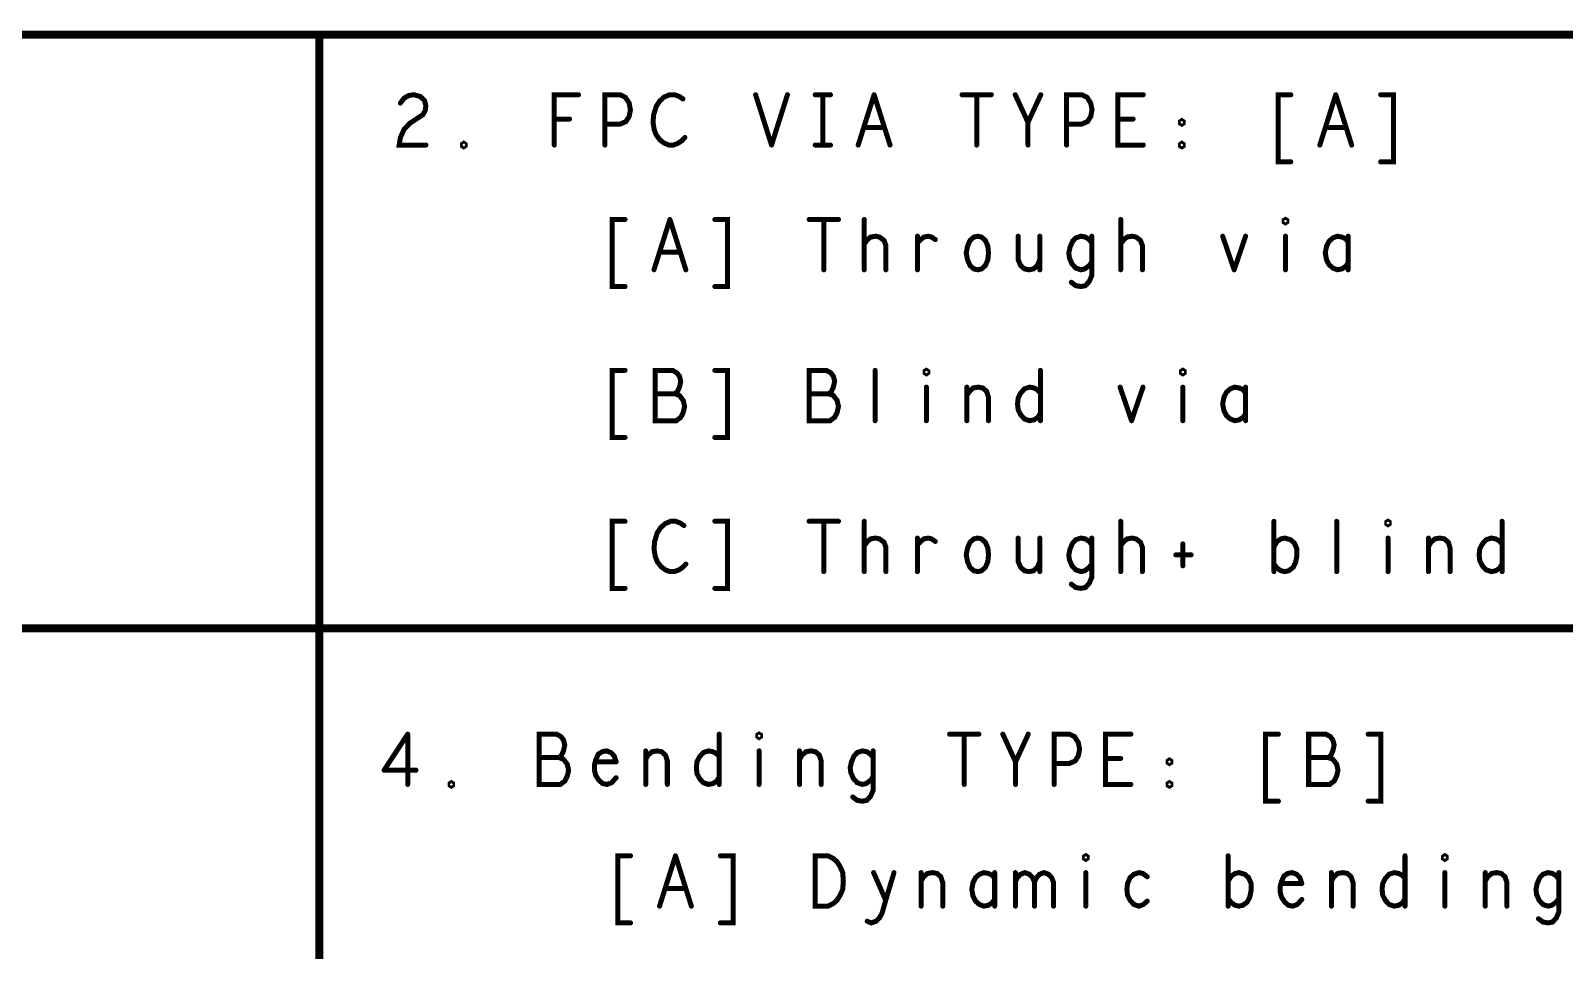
# Model space of a CAD drawing. Header units: millimetres. Extents: x 3362 to 3827, y -139 to 191.
# Drawn here: x 3442.26 to 3480.99, y 31.75 to 54.97 of the extents above; entities that cross this region are included whole.
import ezdxf

# ---------------------------------------------------------------- set-up
doc = ezdxf.new("R2010")
doc.units = ezdxf.units.MM
doc.header["$LTSCALE"] = 23.1
doc.layers.get('0').update_dxf_attribs({"linetype": 'CONTINUOUS'})

# ---------------------------------------------------------------- blocks, each defined once
blk = doc.blocks.new('PAD_R1')
at = {"const_width": 0.5}
blk.add_lwpolyline([(0.25, 0, 1), (-0.25, 0, 1)], format="xyb", close=True, dxfattribs=at)

msp = doc.modelspace()

# ---------------------------------------------------------------- linework, layer by layer
for points, const_width in [([(3393.105, 54.869), (3519.633, 54.869)], 0.203), ([(3449.549, 54.76), (3449.549, 17.023), (3519.633, 17.023)], 0.203), ([(3451.599, 53.143), (3451.695, 53.27), (3451.808, 53.333), (3451.937, 53.354), (3452.097, 53.312), (3452.21, 53.206), (3452.242, 53.079), (3452.226, 52.952), (3452.162, 52.846), (3451.84, 52.635), (3451.695, 52.486), (3451.599, 52.275), (3451.567, 52.084), (3452.242, 52.084)], 0.127), ([(3455.485, 52.084), (3455.485, 53.354), (3456.096, 53.354)], 0.127), ([(3456.764, 52.084), (3456.764, 53.354), (3457.15, 53.354), (3457.279, 53.291), (3457.376, 53.143), (3457.408, 52.973), (3457.376, 52.804), (3457.295, 52.677), (3457.15, 52.613), (3456.764, 52.613)], 0.127), ([(3458.735, 53.248), (3458.639, 53.312), (3458.526, 53.354), (3458.397, 53.354), (3458.253, 53.291), (3458.14, 53.185), (3458.06, 53.058), (3457.995, 52.846), (3457.979, 52.656), (3458.011, 52.465), (3458.06, 52.338), (3458.156, 52.211), (3458.269, 52.127), (3458.381, 52.084), (3458.494, 52.084), (3458.607, 52.127), (3458.703, 52.19), (3458.783, 52.275)], 0.127), ([(3460.57, 53.354), (3460.972, 52.084)], 0.127), ([(3460.972, 52.084), (3461.374, 53.354)], 0.127), ([(3462.075, 53.354), (3462.461, 53.354)], 0.127), ([(3462.268, 53.354), (3462.268, 52.084)], 0.127), ([(3463.161, 52.084), (3463.563, 53.354)], 0.127), ([(3463.563, 53.354), (3463.965, 52.084)], 0.127), ([(3465.784, 53.354), (3466.524, 53.354)], 0.127), ([(3466.154, 53.354), (3466.154, 52.084)], 0.127), ([(3467.449, 52.084), (3467.449, 52.656), (3467.127, 53.354)], 0.127), ([(3467.771, 53.354), (3467.449, 52.656)], 0.127), ([(3468.423, 52.084), (3468.423, 53.354), (3468.809, 53.354), (3468.938, 53.291), (3469.034, 53.143), (3469.066, 52.973), (3469.034, 52.804), (3468.954, 52.677), (3468.809, 52.613), (3468.423, 52.613)], 0.127), ([(3470.362, 52.084), (3469.718, 52.084), (3469.718, 53.354), (3470.362, 53.354)], 0.127), ([(3474.087, 53.354), (3473.765, 53.354), (3473.765, 51.661), (3474.087, 51.661)], 0.127), ([(3474.82, 52.084), (3475.222, 53.354)], 0.127), ([(3475.222, 53.354), (3475.624, 52.084)], 0.127), ([(3476.356, 51.661), (3476.678, 51.661), (3476.678, 53.354), (3476.356, 53.354)], 0.127), ([(3455.871, 52.74), (3455.485, 52.74)], 0.127), ([(3470.104, 52.74), (3469.718, 52.74)], 0.127), ([(3463.82, 52.529), (3463.306, 52.529)], 0.127), ([(3475.479, 52.529), (3474.964, 52.529)], 0.127), ([(3462.075, 52.084), (3462.461, 52.084)], 0.127), ([(3457.272, 50.205), (3456.95, 50.205), (3456.95, 48.512), (3457.272, 48.512)], 0.127), ([(3458.004, 48.935), (3458.406, 50.205)], 0.127), ([(3458.406, 50.205), (3458.808, 48.935)], 0.127), ([(3459.541, 48.512), (3459.862, 48.512), (3459.862, 50.205), (3459.541, 50.205)], 0.127), ([(3461.922, 50.205), (3462.663, 50.205)], 0.127), ([(3462.292, 50.205), (3462.292, 48.935)], 0.127), ([(3463.314, 48.935), (3463.314, 50.205)], 0.127), ([(3469.791, 48.935), (3469.791, 50.205)], 0.127), ([(3463.314, 49.591), (3463.395, 49.697), (3463.475, 49.761), (3463.604, 49.782), (3463.7, 49.761), (3463.813, 49.676), (3463.861, 49.549), (3463.861, 48.935)], 0.127), ([(3464.658, 49.613), (3464.739, 49.697), (3464.819, 49.761), (3464.932, 49.782), (3465.012, 49.761), (3465.109, 49.697)], 0.127), ([(3464.658, 48.935), (3464.658, 49.782)], 0.127), ([(3467.201, 49.782), (3467.201, 49.189), (3467.265, 49.041), (3467.362, 48.956), (3467.474, 48.935), (3467.587, 48.956), (3467.683, 49.041), (3467.748, 49.189)], 0.127), ([(3467.748, 48.935), (3467.748, 49.782)], 0.127), ([(3469.059, 49.613), (3468.995, 49.697), (3468.898, 49.761), (3468.785, 49.782), (3468.657, 49.74), (3468.576, 49.655), (3468.512, 49.507), (3468.48, 49.359), (3468.496, 49.232), (3468.56, 49.083), (3468.657, 48.978), (3468.785, 48.935), (3468.882, 48.956), (3468.995, 49.041), (3469.059, 49.126)], 0.127), ([(3468.544, 48.618), (3468.657, 48.533), (3468.785, 48.512), (3468.898, 48.533), (3468.995, 48.639), (3469.059, 48.787), (3469.059, 49.782)], 0.127), ([(3469.791, 49.591), (3469.872, 49.697), (3469.952, 49.761), (3470.081, 49.782), (3470.177, 49.761), (3470.29, 49.676), (3470.338, 49.549), (3470.338, 48.935)], 0.127), ([(3472.366, 49.782), (3472.656, 48.935)], 0.127), ([(3472.656, 48.935), (3472.945, 49.782)], 0.127), ([(3473.951, 49.782), (3473.951, 48.935)], 0.127), ([(3475.536, 49.634), (3475.472, 49.718), (3475.375, 49.761), (3475.262, 49.782), (3475.15, 49.74), (3475.053, 49.655), (3474.989, 49.528), (3474.957, 49.359), (3474.989, 49.189), (3475.053, 49.062), (3475.15, 48.978), (3475.262, 48.935), (3475.375, 48.956), (3475.472, 49.02), (3475.536, 49.105)], 0.127), ([(3475.536, 48.935), (3475.536, 49.782)], 0.127), ([(3458.664, 49.38), (3458.149, 49.38)], 0.127), ([(3457.272, 46.395), (3456.95, 46.395), (3456.95, 44.702), (3457.272, 44.702)], 0.127), ([(3458.535, 45.803), (3458.599, 45.866), (3458.648, 45.972), (3458.68, 46.12), (3458.648, 46.247), (3458.583, 46.332), (3458.471, 46.395), (3458.036, 46.395), (3458.036, 45.125), (3458.567, 45.125), (3458.68, 45.21), (3458.744, 45.337), (3458.776, 45.485), (3458.744, 45.633), (3458.648, 45.76), (3458.535, 45.803), (3458.036, 45.803)], 0.127), ([(3459.541, 44.702), (3459.862, 44.702), (3459.862, 46.395), (3459.541, 46.395)], 0.127), ([(3462.421, 45.803), (3462.486, 45.866), (3462.534, 45.972), (3462.566, 46.12), (3462.534, 46.247), (3462.47, 46.332), (3462.357, 46.395), (3461.922, 46.395), (3461.922, 45.125), (3462.453, 45.125), (3462.566, 45.21), (3462.63, 45.337), (3462.663, 45.485), (3462.63, 45.633), (3462.534, 45.76), (3462.421, 45.803), (3461.922, 45.803)], 0.127), ([(3463.588, 45.125), (3463.588, 46.395)], 0.127), ([(3467.764, 46.395), (3467.764, 45.125)], 0.127), ([(3464.883, 45.972), (3464.883, 45.125)], 0.127), ([(3465.905, 45.76), (3465.97, 45.866), (3466.066, 45.951), (3466.195, 45.972), (3466.307, 45.951), (3466.404, 45.866), (3466.452, 45.718), (3466.452, 45.125)], 0.127), ([(3465.905, 45.125), (3465.905, 45.972)], 0.127), ([(3467.764, 45.316), (3467.699, 45.21), (3467.603, 45.146), (3467.49, 45.125), (3467.362, 45.168), (3467.265, 45.273), (3467.201, 45.4), (3467.185, 45.549), (3467.201, 45.697), (3467.265, 45.824), (3467.362, 45.93), (3467.49, 45.972), (3467.603, 45.951), (3467.683, 45.908), (3467.764, 45.824)], 0.127), ([(3469.775, 45.972), (3470.065, 45.125)], 0.127), ([(3470.065, 45.125), (3470.354, 45.972)], 0.127), ([(3471.36, 45.972), (3471.36, 45.125)], 0.127), ([(3472.945, 45.824), (3472.881, 45.908), (3472.784, 45.951), (3472.672, 45.972), (3472.559, 45.93), (3472.463, 45.845), (3472.398, 45.718), (3472.366, 45.549), (3472.398, 45.379), (3472.463, 45.252), (3472.559, 45.168), (3472.672, 45.125), (3472.784, 45.146), (3472.881, 45.21), (3472.945, 45.295)], 0.127), ([(3472.945, 45.125), (3472.945, 45.972)], 0.127), ([(3457.272, 42.585), (3456.95, 42.585), (3456.95, 40.892), (3457.272, 40.892)], 0.127), ([(3458.76, 42.479), (3458.664, 42.543), (3458.551, 42.585), (3458.422, 42.585), (3458.278, 42.522), (3458.165, 42.416), (3458.084, 42.289), (3458.02, 42.077), (3458.004, 41.887), (3458.036, 41.696), (3458.084, 41.569), (3458.181, 41.442), (3458.294, 41.358), (3458.406, 41.315), (3458.519, 41.315), (3458.632, 41.358), (3458.728, 41.421), (3458.808, 41.506)], 0.127), ([(3459.541, 40.892), (3459.862, 40.892), (3459.862, 42.585), (3459.541, 42.585)], 0.127), ([(3461.922, 42.585), (3462.663, 42.585)], 0.127), ([(3462.292, 42.585), (3462.292, 41.315)], 0.127), ([(3463.314, 41.315), (3463.314, 42.585)], 0.127), ([(3469.791, 41.315), (3469.791, 42.585)], 0.127), ([(3473.662, 41.315), (3473.662, 42.585)], 0.127), ([(3475.246, 41.315), (3475.246, 42.585)], 0.127), ([(3479.422, 42.585), (3479.422, 41.315)], 0.127), ([(3463.314, 41.971), (3463.395, 42.077), (3463.475, 42.141), (3463.604, 42.162), (3463.7, 42.141), (3463.813, 42.056), (3463.861, 41.929), (3463.861, 41.315)], 0.127), ([(3464.658, 41.993), (3464.739, 42.077), (3464.819, 42.141), (3464.932, 42.162), (3465.012, 42.141), (3465.109, 42.077)], 0.127), ([(3464.658, 41.315), (3464.658, 42.162)], 0.127), ([(3467.201, 42.162), (3467.201, 41.569), (3467.265, 41.421), (3467.362, 41.336), (3467.474, 41.315), (3467.587, 41.336), (3467.683, 41.421), (3467.748, 41.569)], 0.127), ([(3467.748, 41.315), (3467.748, 42.162)], 0.127), ([(3469.059, 41.993), (3468.995, 42.077), (3468.898, 42.141), (3468.785, 42.162), (3468.657, 42.12), (3468.576, 42.035), (3468.512, 41.887), (3468.48, 41.739), (3468.496, 41.612), (3468.56, 41.463), (3468.657, 41.358), (3468.785, 41.315), (3468.882, 41.336), (3468.995, 41.421), (3469.059, 41.506)], 0.127), ([(3468.544, 40.998), (3468.657, 40.913), (3468.785, 40.892), (3468.898, 40.913), (3468.995, 41.019), (3469.059, 41.167), (3469.059, 42.162)], 0.127), ([(3469.791, 41.971), (3469.872, 42.077), (3469.952, 42.141), (3470.081, 42.162), (3470.177, 42.141), (3470.29, 42.056), (3470.338, 41.929), (3470.338, 41.315)], 0.127), ([(3473.662, 41.95), (3473.742, 42.077), (3473.839, 42.141), (3473.935, 42.162), (3474.08, 42.12), (3474.176, 42.035), (3474.241, 41.887), (3474.241, 41.717), (3474.208, 41.548), (3474.144, 41.421), (3474.032, 41.336), (3473.935, 41.315), (3473.839, 41.336), (3473.742, 41.4), (3473.662, 41.506)], 0.127), ([(3476.542, 42.162), (3476.542, 41.315)], 0.127), ([(3477.564, 41.95), (3477.628, 42.056), (3477.725, 42.141), (3477.853, 42.162), (3477.966, 42.141), (3478.063, 42.056), (3478.111, 41.908), (3478.111, 41.315)], 0.127), ([(3477.564, 41.315), (3477.564, 42.162)], 0.127), ([(3479.422, 41.506), (3479.358, 41.4), (3479.261, 41.336), (3479.149, 41.315), (3479.02, 41.358), (3478.924, 41.463), (3478.859, 41.59), (3478.843, 41.739), (3478.859, 41.887), (3478.924, 42.014), (3479.02, 42.12), (3479.149, 42.162), (3479.261, 42.141), (3479.342, 42.098), (3479.422, 42.014)], 0.127), ([(3471.36, 42.014), (3471.36, 41.463)], 0.127), ([(3471.183, 41.739), (3471.569, 41.739)], 0.127), ([(3393.105, 39.883), (3519.633, 39.883)], 0.203), ([(3451.783, 37.212), (3451.188, 36.302)], 0.127), ([(3451.783, 35.942), (3451.783, 37.212)], 0.127), ([(3455.605, 36.62), (3455.67, 36.683), (3455.718, 36.789), (3455.75, 36.937), (3455.718, 37.064), (3455.654, 37.149), (3455.541, 37.212), (3455.107, 37.212), (3455.107, 35.942), (3455.637, 35.942), (3455.75, 36.027), (3455.814, 36.154), (3455.847, 36.302), (3455.814, 36.45), (3455.718, 36.577), (3455.605, 36.62), (3455.107, 36.62)], 0.127), ([(3459.652, 37.212), (3459.652, 35.942)], 0.127), ([(3465.47, 37.212), (3466.21, 37.212)], 0.127), ([(3465.84, 37.212), (3465.84, 35.942)], 0.127), ([(3467.135, 35.942), (3467.135, 36.514), (3466.813, 37.212)], 0.127), ([(3467.457, 37.212), (3467.135, 36.514)], 0.127), ([(3468.109, 35.942), (3468.109, 37.212), (3468.495, 37.212), (3468.624, 37.149), (3468.72, 37.001), (3468.752, 36.831), (3468.72, 36.662), (3468.64, 36.535), (3468.495, 36.472), (3468.109, 36.472)], 0.127), ([(3470.048, 35.942), (3469.404, 35.942), (3469.404, 37.212), (3470.048, 37.212)], 0.127), ([(3473.773, 37.212), (3473.451, 37.212), (3473.451, 35.519), (3473.773, 35.519)], 0.127), ([(3475.036, 36.62), (3475.101, 36.683), (3475.149, 36.789), (3475.181, 36.937), (3475.149, 37.064), (3475.085, 37.149), (3474.972, 37.212), (3474.538, 37.212), (3474.538, 35.942), (3475.068, 35.942), (3475.181, 36.027), (3475.245, 36.154), (3475.278, 36.302), (3475.245, 36.45), (3475.149, 36.577), (3475.036, 36.62), (3474.538, 36.62)], 0.127), ([(3476.042, 35.519), (3476.364, 35.519), (3476.364, 37.212), (3476.042, 37.212)], 0.127), ([(3457.046, 36.514), (3456.997, 36.662), (3456.917, 36.747), (3456.804, 36.789), (3456.692, 36.768), (3456.595, 36.704), (3456.531, 36.556), (3456.498, 36.429), (3456.498, 36.302), (3456.531, 36.175), (3456.611, 36.048), (3456.708, 35.964), (3456.82, 35.942), (3456.933, 35.985), (3457.046, 36.112)], 0.127), ([(3457.794, 36.577), (3457.858, 36.683), (3457.955, 36.768), (3458.083, 36.789), (3458.196, 36.768), (3458.293, 36.683), (3458.341, 36.535), (3458.341, 35.942)], 0.127), ([(3457.794, 35.942), (3457.794, 36.789)], 0.127), ([(3459.652, 36.133), (3459.588, 36.027), (3459.492, 35.964), (3459.379, 35.942), (3459.25, 35.985), (3459.154, 36.091), (3459.089, 36.218), (3459.073, 36.366), (3459.089, 36.514), (3459.154, 36.641), (3459.25, 36.747), (3459.379, 36.789), (3459.492, 36.768), (3459.572, 36.726), (3459.652, 36.641)], 0.127), ([(3460.658, 36.789), (3460.658, 35.942)], 0.127), ([(3461.68, 36.577), (3461.745, 36.683), (3461.841, 36.768), (3461.97, 36.789), (3462.082, 36.768), (3462.179, 36.683), (3462.227, 36.535), (3462.227, 35.942)], 0.127), ([(3461.68, 35.942), (3461.68, 36.789)], 0.127), ([(3463.539, 36.62), (3463.474, 36.704), (3463.378, 36.768), (3463.265, 36.789), (3463.137, 36.747), (3463.056, 36.662), (3462.992, 36.514), (3462.959, 36.366), (3462.975, 36.239), (3463.04, 36.091), (3463.137, 35.985), (3463.265, 35.942), (3463.362, 35.964), (3463.474, 36.048), (3463.539, 36.133)], 0.127), ([(3463.024, 35.625), (3463.137, 35.54), (3463.265, 35.519), (3463.378, 35.54), (3463.474, 35.646), (3463.539, 35.794), (3463.539, 36.789)], 0.127), ([(3456.531, 36.514), (3457.046, 36.514)], 0.127), ([(3469.79, 36.599), (3469.404, 36.599)], 0.127), ([(3451.188, 36.302), (3451.993, 36.302)], 0.127), ([(3457.411, 34.14), (3457.09, 34.14), (3457.09, 32.446), (3457.411, 32.446)], 0.127), ([(3458.144, 32.87), (3458.546, 34.14)], 0.127), ([(3458.546, 34.14), (3458.948, 32.87)], 0.127), ([(3459.68, 32.446), (3460.002, 32.446), (3460.002, 34.14), (3459.68, 34.14)], 0.127), ([(3472.506, 32.87), (3472.506, 34.14)], 0.127), ([(3476.971, 34.14), (3476.971, 32.87)], 0.127), ([(3463.39, 32.489), (3463.486, 32.446), (3463.615, 32.489), (3463.695, 32.573), (3463.76, 32.679), (3463.856, 33.018), (3464.065, 33.716)], 0.127), ([(3463.55, 33.716), (3463.856, 33.018)], 0.127), ([(3464.749, 33.505), (3464.814, 33.611), (3464.91, 33.695), (3465.039, 33.716), (3465.152, 33.695), (3465.248, 33.611), (3465.296, 33.462), (3465.296, 32.87)], 0.127), ([(3464.749, 32.87), (3464.749, 33.716)], 0.127), ([(3466.608, 33.568), (3466.543, 33.653), (3466.447, 33.695), (3466.334, 33.716), (3466.222, 33.674), (3466.125, 33.589), (3466.061, 33.462), (3466.029, 33.293), (3466.061, 33.124), (3466.125, 32.997), (3466.222, 32.912), (3466.334, 32.87), (3466.447, 32.891), (3466.543, 32.954), (3466.608, 33.039)], 0.127), ([(3466.608, 32.87), (3466.608, 33.716)], 0.127), ([(3467.131, 33.484), (3467.179, 33.589), (3467.26, 33.674), (3467.372, 33.716), (3467.485, 33.674), (3467.565, 33.589), (3467.614, 33.484), (3467.614, 32.87)], 0.127), ([(3467.131, 32.87), (3467.131, 33.716)], 0.127), ([(3467.614, 33.484), (3467.662, 33.589), (3467.742, 33.674), (3467.855, 33.716), (3467.967, 33.674), (3468.048, 33.589), (3468.096, 33.462), (3468.096, 32.87)], 0.127), ([(3468.909, 33.716), (3468.909, 32.87)], 0.127), ([(3470.462, 33.611), (3470.349, 33.695), (3470.253, 33.716), (3470.124, 33.674), (3470.027, 33.589), (3469.963, 33.441), (3469.947, 33.293), (3469.963, 33.145), (3470.027, 33.018), (3470.124, 32.912), (3470.253, 32.87), (3470.365, 32.912), (3470.462, 32.997)], 0.127), ([(3472.506, 33.505), (3472.586, 33.632), (3472.683, 33.695), (3472.779, 33.716), (3472.924, 33.674), (3473.02, 33.589), (3473.085, 33.441), (3473.085, 33.272), (3473.052, 33.103), (3472.988, 32.976), (3472.876, 32.891), (3472.779, 32.87), (3472.683, 32.891), (3472.586, 32.954), (3472.506, 33.06)], 0.127), ([(3474.364, 33.441), (3474.316, 33.589), (3474.235, 33.674), (3474.123, 33.716), (3474.01, 33.695), (3473.913, 33.632), (3473.849, 33.484), (3473.817, 33.357), (3473.817, 33.23), (3473.849, 33.103), (3473.93, 32.976), (3474.026, 32.891), (3474.139, 32.87), (3474.251, 32.912), (3474.364, 33.039)], 0.127), ([(3475.112, 33.505), (3475.177, 33.611), (3475.273, 33.695), (3475.402, 33.716), (3475.515, 33.695), (3475.611, 33.611), (3475.659, 33.462), (3475.659, 32.87)], 0.127), ([(3475.112, 32.87), (3475.112, 33.716)], 0.127), ([(3476.971, 33.06), (3476.907, 32.954), (3476.81, 32.891), (3476.697, 32.87), (3476.569, 32.912), (3476.472, 33.018), (3476.408, 33.145), (3476.392, 33.293), (3476.408, 33.441), (3476.472, 33.568), (3476.569, 33.674), (3476.697, 33.716), (3476.81, 33.695), (3476.89, 33.653), (3476.971, 33.568)], 0.127), ([(3477.977, 33.716), (3477.977, 32.87)], 0.127), ([(3478.999, 33.505), (3479.063, 33.611), (3479.16, 33.695), (3479.288, 33.716), (3479.401, 33.695), (3479.497, 33.611), (3479.546, 33.462), (3479.546, 32.87)], 0.127), ([(3478.999, 32.87), (3478.999, 33.716)], 0.127), ([(3480.857, 33.547), (3480.793, 33.632), (3480.696, 33.695), (3480.584, 33.716), (3480.455, 33.674), (3480.374, 33.589), (3480.31, 33.441), (3480.278, 33.293), (3480.294, 33.166), (3480.358, 33.018), (3480.455, 32.912), (3480.584, 32.87), (3480.68, 32.891), (3480.793, 32.976), (3480.857, 33.06)], 0.127), ([(3480.342, 32.552), (3480.455, 32.468), (3480.584, 32.446), (3480.696, 32.468), (3480.793, 32.573), (3480.857, 32.722), (3480.857, 33.716)], 0.127), ([(3458.803, 33.314), (3458.288, 33.314)], 0.127), ([(3473.849, 33.441), (3474.364, 33.441)], 0.127)]:
    msp.add_lwpolyline(points, dxfattribs=dict(const_width=const_width))
at = {"const_width": 0.127}
for points in [[(3471.335, 52.613), (3471.303, 52.635), (3471.303, 52.677), (3471.335, 52.698), (3471.368, 52.677), (3471.368, 52.635)], [(3453.2, 52.042), (3453.168, 52.063), (3453.168, 52.105), (3453.2, 52.127), (3453.232, 52.105), (3453.232, 52.063)], [(3471.335, 52.042), (3471.303, 52.063), (3471.303, 52.105), (3471.335, 52.127), (3471.368, 52.105), (3471.368, 52.063)], [(3473.951, 50.121), (3473.919, 50.142), (3473.919, 50.184), (3473.951, 50.205), (3473.983, 50.184), (3473.983, 50.142)], [(3466.179, 48.935), (3466.082, 48.956), (3465.986, 49.041), (3465.921, 49.189), (3465.889, 49.359), (3465.921, 49.528), (3465.986, 49.676), (3466.082, 49.761), (3466.179, 49.782), (3466.275, 49.761), (3466.372, 49.676), (3466.436, 49.528), (3466.452, 49.359), (3466.436, 49.189), (3466.372, 49.041), (3466.275, 48.956)], [(3464.883, 46.311), (3464.851, 46.332), (3464.851, 46.374), (3464.883, 46.395), (3464.916, 46.374), (3464.916, 46.332)], [(3471.36, 46.311), (3471.328, 46.332), (3471.328, 46.374), (3471.36, 46.395), (3471.393, 46.374), (3471.393, 46.332)], [(3476.542, 42.501), (3476.51, 42.522), (3476.51, 42.564), (3476.542, 42.585), (3476.574, 42.564), (3476.574, 42.522)], [(3466.179, 41.315), (3466.082, 41.336), (3465.986, 41.421), (3465.921, 41.569), (3465.889, 41.739), (3465.921, 41.908), (3465.986, 42.056), (3466.082, 42.141), (3466.179, 42.162), (3466.275, 42.141), (3466.372, 42.056), (3466.436, 41.908), (3466.452, 41.739), (3466.436, 41.569), (3466.372, 41.421), (3466.275, 41.336)], [(3460.658, 37.128), (3460.626, 37.149), (3460.626, 37.191), (3460.658, 37.212), (3460.691, 37.191), (3460.691, 37.149)], [(3471.021, 36.472), (3470.989, 36.493), (3470.989, 36.535), (3471.021, 36.556), (3471.054, 36.535), (3471.054, 36.493)], [(3452.886, 35.9), (3452.854, 35.921), (3452.854, 35.964), (3452.886, 35.985), (3452.918, 35.964), (3452.918, 35.921)], [(3471.021, 35.9), (3470.989, 35.921), (3470.989, 35.964), (3471.021, 35.985), (3471.054, 35.964), (3471.054, 35.921)], [(3462.078, 32.87), (3462.078, 34.14), (3462.4, 34.14), (3462.528, 34.076), (3462.625, 33.992), (3462.705, 33.865), (3462.77, 33.716), (3462.786, 33.505), (3462.77, 33.293), (3462.705, 33.145), (3462.625, 33.018), (3462.528, 32.933), (3462.4, 32.87)], [(3468.909, 34.055), (3468.877, 34.076), (3468.877, 34.119), (3468.909, 34.14), (3468.941, 34.119), (3468.941, 34.076)], [(3477.977, 34.055), (3477.944, 34.076), (3477.944, 34.119), (3477.977, 34.14), (3478.009, 34.119), (3478.009, 34.076)]]:
    msp.add_lwpolyline(points, close=True, dxfattribs=at)

# ---------------------------------------------------------------- block references
for p, xscale, yscale in [((3449.549, 54.76), 0.2032, 0.2032), ((3451.599, 53.143), 0.127, 0.127), ((3456.096, 53.354), 0.127, 0.127), ((3458.735, 53.248), 0.127, 0.127), ((3460.57, 53.354), 0.127, 0.127), ((3461.374, 53.354), 0.127, 0.127), ((3462.075, 53.354), 0.127, 0.127), ((3462.268, 53.354), 0.127, 0.127), ((3462.461, 53.354), 0.127, 0.127), ((3463.563, 53.354), 0.127, 0.127), ((3463.563, 53.354), 0.127, 0.127), ((3465.784, 53.354), 0.127, 0.127), ((3466.154, 53.354), 0.127, 0.127), ((3466.524, 53.354), 0.127, 0.127), ((3467.127, 53.354), 0.127, 0.127), ((3467.771, 53.354), 0.127, 0.127), ((3470.362, 53.354), 0.127, 0.127), ((3474.087, 53.354), 0.127, 0.127), ((3475.222, 53.354), 0.127, 0.127), ((3475.222, 53.354), 0.127, 0.127), ((3476.356, 53.354), 0.127, 0.127), ((3455.485, 52.74), 0.127, 0.127), ((3455.871, 52.74), 0.127, 0.127), ((3467.449, 52.656), 0.127, 0.127), ((3469.718, 52.74), 0.127, 0.127), ((3470.104, 52.74), 0.127, 0.127), ((3456.764, 52.613), 0.127, 0.127), ((3458.783, 52.275), 0.127, 0.127), ((3463.306, 52.529), 0.127, 0.127), ((3463.82, 52.529), 0.127, 0.127), ((3468.423, 52.613), 0.127, 0.127), ((3474.964, 52.529), 0.127, 0.127), ((3475.479, 52.529), 0.127, 0.127), ((3452.242, 52.084), 0.127, 0.127), ((3455.485, 52.084), 0.127, 0.127), ((3456.764, 52.084), 0.127, 0.127), ((3460.972, 52.084), 0.127, 0.127), ((3460.972, 52.084), 0.127, 0.127), ((3462.075, 52.084), 0.127, 0.127), ((3462.268, 52.084), 0.127, 0.127), ((3462.461, 52.084), 0.127, 0.127), ((3463.161, 52.084), 0.127, 0.127), ((3463.965, 52.084), 0.127, 0.127), ((3466.154, 52.084), 0.127, 0.127), ((3467.449, 52.084), 0.127, 0.127), ((3468.423, 52.084), 0.127, 0.127), ((3470.362, 52.084), 0.127, 0.127), ((3474.82, 52.084), 0.127, 0.127), ((3475.624, 52.084), 0.127, 0.127), ((3474.087, 51.661), 0.127, 0.127), ((3476.356, 51.661), 0.127, 0.127), ((3457.272, 50.205), 0.127, 0.127), ((3458.406, 50.205), 0.127, 0.127), ((3458.406, 50.205), 0.127, 0.127), ((3459.541, 50.205), 0.127, 0.127), ((3461.922, 50.205), 0.127, 0.127), ((3462.292, 50.205), 0.127, 0.127), ((3462.663, 50.205), 0.127, 0.127), ((3463.314, 50.205), 0.127, 0.127), ((3469.791, 50.205), 0.127, 0.127), ((3463.314, 49.591), 0.127, 0.127), ((3464.658, 49.782), 0.127, 0.127), ((3464.658, 49.613), 0.127, 0.127), ((3465.109, 49.697), 0.127, 0.127), ((3467.201, 49.782), 0.127, 0.127), ((3467.748, 49.782), 0.127, 0.127), ((3469.059, 49.782), 0.127, 0.127), ((3469.059, 49.613), 0.127, 0.127), ((3469.791, 49.591), 0.127, 0.127), ((3472.366, 49.782), 0.127, 0.127), ((3472.945, 49.782), 0.127, 0.127), ((3473.951, 49.782), 0.127, 0.127), ((3475.536, 49.782), 0.127, 0.127), ((3475.536, 49.634), 0.127, 0.127), ((3458.149, 49.38), 0.127, 0.127), ((3458.664, 49.38), 0.127, 0.127), ((3467.748, 49.189), 0.127, 0.127), ((3458.004, 48.935), 0.127, 0.127), ((3458.808, 48.935), 0.127, 0.127), ((3462.292, 48.935), 0.127, 0.127), ((3463.314, 48.935), 0.127, 0.127), ((3463.861, 48.935), 0.127, 0.127), ((3464.658, 48.935), 0.127, 0.127), ((3467.748, 48.935), 0.127, 0.127), ((3469.059, 49.126), 0.127, 0.127), ((3469.791, 48.935), 0.127, 0.127), ((3470.338, 48.935), 0.127, 0.127), ((3472.656, 48.935), 0.127, 0.127), ((3472.656, 48.935), 0.127, 0.127), ((3473.951, 48.935), 0.127, 0.127), ((3475.536, 49.105), 0.127, 0.127), ((3475.536, 48.935), 0.127, 0.127), ((3457.272, 48.512), 0.127, 0.127), ((3459.541, 48.512), 0.127, 0.127), ((3468.544, 48.618), 0.127, 0.127), ((3457.272, 46.395), 0.127, 0.127), ((3459.541, 46.395), 0.127, 0.127), ((3463.588, 46.395), 0.127, 0.127), ((3467.764, 46.395), 0.127, 0.127), ((3458.036, 45.803), 0.127, 0.127), ((3458.535, 45.803), 0.127, 0.127), ((3461.922, 45.803), 0.127, 0.127), ((3462.421, 45.803), 0.127, 0.127), ((3464.883, 45.972), 0.127, 0.127), ((3465.905, 45.972), 0.127, 0.127), ((3465.905, 45.76), 0.127, 0.127), ((3467.764, 45.824), 0.127, 0.127), ((3469.775, 45.972), 0.127, 0.127), ((3470.354, 45.972), 0.127, 0.127), ((3471.36, 45.972), 0.127, 0.127), ((3472.945, 45.972), 0.127, 0.127), ((3472.945, 45.824), 0.127, 0.127), ((3467.764, 45.316), 0.127, 0.127), ((3472.945, 45.295), 0.127, 0.127), ((3463.588, 45.125), 0.127, 0.127), ((3464.883, 45.125), 0.127, 0.127), ((3465.905, 45.125), 0.127, 0.127), ((3466.452, 45.125), 0.127, 0.127), ((3467.764, 45.125), 0.127, 0.127), ((3470.065, 45.125), 0.127, 0.127), ((3470.065, 45.125), 0.127, 0.127), ((3471.36, 45.125), 0.127, 0.127), ((3472.945, 45.125), 0.127, 0.127), ((3457.272, 44.702), 0.127, 0.127), ((3459.541, 44.702), 0.127, 0.127), ((3457.272, 42.585), 0.127, 0.127), ((3459.541, 42.585), 0.127, 0.127), ((3461.922, 42.585), 0.127, 0.127), ((3462.292, 42.585), 0.127, 0.127), ((3462.663, 42.585), 0.127, 0.127), ((3463.314, 42.585), 0.127, 0.127), ((3469.791, 42.585), 0.127, 0.127), ((3473.662, 42.585), 0.127, 0.127), ((3475.246, 42.585), 0.127, 0.127), ((3479.422, 42.585), 0.127, 0.127), ((3458.76, 42.479), 0.127, 0.127), ((3464.658, 42.162), 0.127, 0.127), ((3467.201, 42.162), 0.127, 0.127), ((3467.748, 42.162), 0.127, 0.127), ((3469.059, 42.162), 0.127, 0.127), ((3476.542, 42.162), 0.127, 0.127), ((3477.564, 42.162), 0.127, 0.127), ((3463.314, 41.971), 0.127, 0.127), ((3464.658, 41.993), 0.127, 0.127), ((3465.109, 42.077), 0.127, 0.127), ((3469.059, 41.993), 0.127, 0.127), ((3469.791, 41.971), 0.127, 0.127), ((3471.36, 42.014), 0.127, 0.127), ((3473.662, 41.95), 0.127, 0.127), ((3477.564, 41.95), 0.127, 0.127), ((3479.422, 42.014), 0.127, 0.127), ((3458.808, 41.506), 0.127, 0.127), ((3467.748, 41.569), 0.127, 0.127), ((3469.059, 41.506), 0.127, 0.127), ((3471.183, 41.739), 0.127, 0.127), ((3471.36, 41.463), 0.127, 0.127), ((3471.569, 41.739), 0.127, 0.127), ((3473.662, 41.506), 0.127, 0.127), ((3479.422, 41.506), 0.127, 0.127), ((3462.292, 41.315), 0.127, 0.127), ((3463.314, 41.315), 0.127, 0.127), ((3463.861, 41.315), 0.127, 0.127), ((3464.658, 41.315), 0.127, 0.127), ((3467.748, 41.315), 0.127, 0.127), ((3468.544, 40.998), 0.127, 0.127), ((3469.791, 41.315), 0.127, 0.127), ((3470.338, 41.315), 0.127, 0.127), ((3473.662, 41.315), 0.127, 0.127), ((3475.246, 41.315), 0.127, 0.127), ((3476.542, 41.315), 0.127, 0.127), ((3477.564, 41.315), 0.127, 0.127), ((3478.111, 41.315), 0.127, 0.127), ((3479.422, 41.315), 0.127, 0.127), ((3457.272, 40.892), 0.127, 0.127), ((3459.541, 40.892), 0.127, 0.127), ((3451.783, 37.212), 0.127, 0.127), ((3451.783, 37.212), 0.127, 0.127), ((3459.652, 37.212), 0.127, 0.127), ((3465.47, 37.212), 0.127, 0.127), ((3465.84, 37.212), 0.127, 0.127), ((3466.21, 37.212), 0.127, 0.127), ((3466.813, 37.212), 0.127, 0.127), ((3467.457, 37.212), 0.127, 0.127), ((3470.048, 37.212), 0.127, 0.127), ((3473.773, 37.212), 0.127, 0.127), ((3476.042, 37.212), 0.127, 0.127), ((3457.794, 36.789), 0.127, 0.127), ((3460.658, 36.789), 0.127, 0.127), ((3461.68, 36.789), 0.127, 0.127), ((3463.539, 36.789), 0.127, 0.127), ((3455.107, 36.62), 0.127, 0.127), ((3455.605, 36.62), 0.127, 0.127), ((3456.531, 36.514), 0.127, 0.127), ((3457.046, 36.514), 0.127, 0.127), ((3457.046, 36.514), 0.127, 0.127), ((3457.794, 36.577), 0.127, 0.127), ((3459.652, 36.641), 0.127, 0.127), ((3461.68, 36.577), 0.127, 0.127), ((3463.539, 36.62), 0.127, 0.127), ((3467.135, 36.514), 0.127, 0.127), ((3468.109, 36.472), 0.127, 0.127), ((3469.404, 36.599), 0.127, 0.127), ((3469.79, 36.599), 0.127, 0.127), ((3474.538, 36.62), 0.127, 0.127), ((3475.036, 36.62), 0.127, 0.127), ((3451.188, 36.302), 0.127, 0.127), ((3451.188, 36.302), 0.127, 0.127), ((3451.993, 36.302), 0.127, 0.127), ((3457.046, 36.112), 0.127, 0.127), ((3459.652, 36.133), 0.127, 0.127), ((3463.539, 36.133), 0.127, 0.127), ((3451.783, 35.942), 0.127, 0.127), ((3457.794, 35.942), 0.127, 0.127), ((3458.341, 35.942), 0.127, 0.127), ((3459.652, 35.942), 0.127, 0.127), ((3460.658, 35.942), 0.127, 0.127), ((3461.68, 35.942), 0.127, 0.127), ((3462.227, 35.942), 0.127, 0.127), ((3463.024, 35.625), 0.127, 0.127), ((3465.84, 35.942), 0.127, 0.127), ((3467.135, 35.942), 0.127, 0.127), ((3468.109, 35.942), 0.127, 0.127), ((3470.048, 35.942), 0.127, 0.127), ((3473.773, 35.519), 0.127, 0.127), ((3476.042, 35.519), 0.127, 0.127), ((3457.411, 34.14), 0.127, 0.127), ((3458.546, 34.14), 0.127, 0.127), ((3458.546, 34.14), 0.127, 0.127), ((3459.68, 34.14), 0.127, 0.127), ((3472.506, 34.14), 0.127, 0.127), ((3476.971, 34.14), 0.127, 0.127), ((3463.55, 33.716), 0.127, 0.127), ((3464.065, 33.716), 0.127, 0.127), ((3464.749, 33.716), 0.127, 0.127), ((3466.608, 33.716), 0.127, 0.127), ((3467.131, 33.716), 0.127, 0.127), ((3468.909, 33.716), 0.127, 0.127), ((3475.112, 33.716), 0.127, 0.127), ((3477.977, 33.716), 0.127, 0.127), ((3478.999, 33.716), 0.127, 0.127), ((3480.857, 33.716), 0.127, 0.127), ((3458.288, 33.314), 0.127, 0.127), ((3458.803, 33.314), 0.127, 0.127), ((3464.749, 33.505), 0.127, 0.127), ((3466.608, 33.568), 0.127, 0.127), ((3467.131, 33.484), 0.127, 0.127), ((3467.614, 33.484), 0.127, 0.127), ((3470.462, 33.611), 0.127, 0.127), ((3472.506, 33.505), 0.127, 0.127), ((3473.849, 33.441), 0.127, 0.127), ((3474.364, 33.441), 0.127, 0.127), ((3474.364, 33.441), 0.127, 0.127), ((3475.112, 33.505), 0.127, 0.127), ((3476.971, 33.568), 0.127, 0.127), ((3478.999, 33.505), 0.127, 0.127), ((3480.857, 33.547), 0.127, 0.127), ((3458.144, 32.87), 0.127, 0.127), ((3458.948, 32.87), 0.127, 0.127), ((3463.856, 33.018), 0.127, 0.127), ((3464.749, 32.87), 0.127, 0.127), ((3465.296, 32.87), 0.127, 0.127), ((3466.608, 33.039), 0.127, 0.127), ((3466.608, 32.87), 0.127, 0.127), ((3467.131, 32.87), 0.127, 0.127), ((3467.614, 32.87), 0.127, 0.127), ((3468.096, 32.87), 0.127, 0.127), ((3468.909, 32.87), 0.127, 0.127), ((3470.462, 32.997), 0.127, 0.127), ((3472.506, 33.06), 0.127, 0.127), ((3472.506, 32.87), 0.127, 0.127), ((3474.364, 33.039), 0.127, 0.127), ((3475.112, 32.87), 0.127, 0.127), ((3475.659, 32.87), 0.127, 0.127), ((3476.971, 33.06), 0.127, 0.127), ((3476.971, 32.87), 0.127, 0.127), ((3477.977, 32.87), 0.127, 0.127), ((3478.999, 32.87), 0.127, 0.127), ((3479.546, 32.87), 0.127, 0.127), ((3480.857, 33.06), 0.127, 0.127), ((3463.39, 32.489), 0.127, 0.127), ((3480.342, 32.552), 0.127, 0.127), ((3457.411, 32.446), 0.127, 0.127), ((3459.68, 32.446), 0.127, 0.127)]:
    msp.add_blockref('PAD_R1', p, dxfattribs=dict(xscale=xscale, yscale=yscale))

doc.saveas('drawing.dxf')
